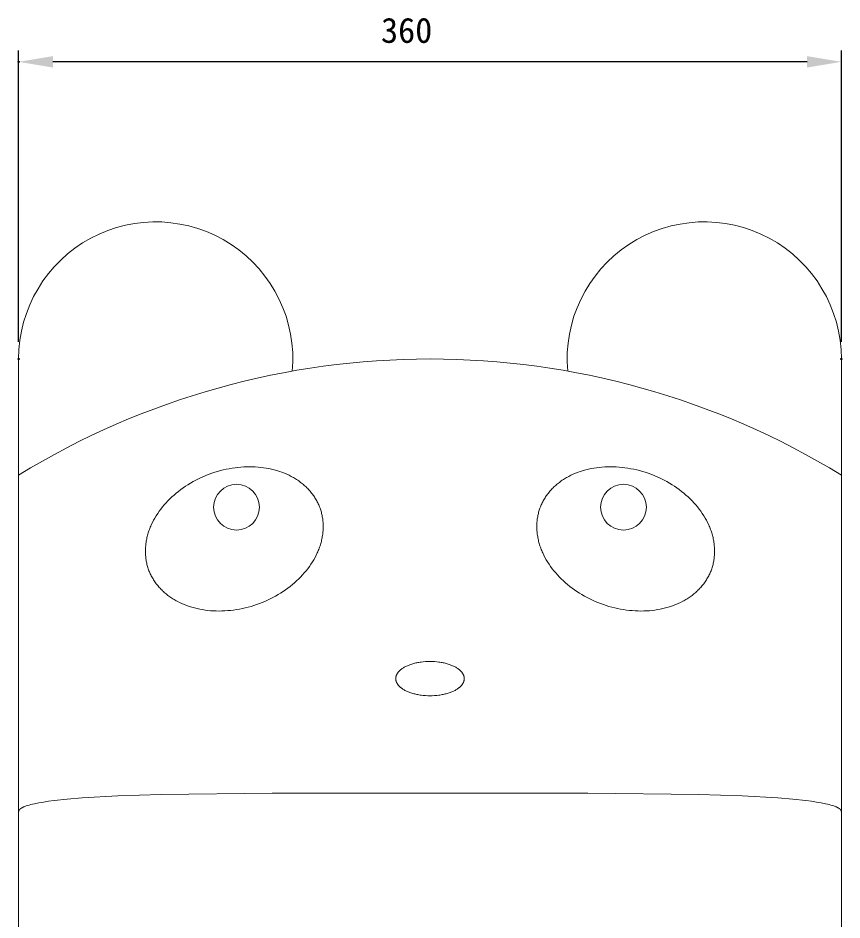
# Model space of a CAD drawing. Units: millimetres, scale not verified. Extents: x -203 to 203, y -143 to 143.
# Drawn here: x -122 to -50, y -61.1 to 17.8 of the extents above; entities that cross this region are included whole.
import ezdxf
from ezdxf.enums import TextEntityAlignment as Align

# ---------------------------------------------------------------- set-up
doc = ezdxf.new("R2010")
doc.units = ezdxf.units.MM
doc.header["$LTSCALE"] = 0.5
doc.header["$PDMODE"] = 32
doc.header["$PDSIZE"] = 0.1
doc.layers.add('0-1_DIMENSION_LINES$02_DIMENSI', color=7, linetype='Continuous', lineweight=25)
doc.layers.add('0-8_DIMENSION_LINES$03_LINES', color=7, linetype='Continuous', lineweight=18)
doc.layers.add('0-2_DEFPOINTS', color=7, linetype='Continuous')
doc.styles.add('ＭＳ ゴシック', font='')
doc.styles.get('ＭＳ ゴシック').set_extended_font_data('MS Gothic')

# ---------------------------------------------------------------- blocks, each defined once
blk = doc.blocks.new('D5')
at = {"layer": '0-1_DIMENSION_LINES$02_DIMENSI'}
for p, q in [((616, 919), (616, 970)), ((760, 919), (760, 970)), ((754, 968), (622, 968))]:
    blk.add_line(p, q, dxfattribs=at)
for points in [[(622, 969), (622, 967), (616, 968)], [(754, 967), (754, 969), (760, 968)]]:
    blk.add_solid(points, dxfattribs=at)
at = {"layer": '0-2_DEFPOINTS'}
for p in [(616, 968), (616, 916), (760, 916)]:
    blk.add_point(p, dxfattribs=at)
at = {"layer": '0-1_DIMENSION_LINES$02_DIMENSI', "style": 'ＭＳ ゴシック'}
blk.add_text('360', height=4.399, dxfattribs=at).set_placement((679.429, 970), align=Align.BOTTOM_LEFT)

msp = doc.modelspace()

# ---------------------------------------------------------------- linework, layer by layer
at = {"layer": '0-8_DIMENSION_LINES$03_LINES'}
for p, q in [((-50, -12), (-50, -51.6184)), ((-122, -90.1333), (-122, -51.6184))]:
    msp.add_line(p, q, dxfattribs=at)
for points in [[(-122, -12), (-122, -51.6184), (-121.9997, -51.6058), (-121.9986, -51.5932), (-121.997, -51.5807), (-121.9946, -51.5682), (-121.9915, -51.5558), (-121.9878, -51.5434), (-121.9834, -51.5311), (-121.9783, -51.5189), (-121.9726, -51.5066), (-121.9661, -51.4945), (-121.959, -51.4823), (-121.9512, -51.4703), (-121.9428, -51.4582), (-121.9336, -51.4462), (-121.9238, -51.4343), (-121.9133, -51.4224), (-121.9021, -51.4106), (-121.8903, -51.3988), (-121.8777, -51.3871), (-121.8645, -51.3754), (-121.8506, -51.3638), (-121.8361, -51.3522), (-121.8208, -51.3407), (-121.8049, -51.3292), (-121.7883, -51.3178), (-121.771, -51.3064), (-121.7531, -51.295), (-121.7345, -51.2838), (-121.6952, -51.2613), (-121.6532, -51.2391), (-121.6085, -51.2171), (-121.5611, -51.1952), (-121.5109, -51.1736), (-121.4581, -51.1522), (-121.4026, -51.1309), (-121.3443, -51.1099), (-121.2197, -51.0684), (-121.0842, -51.0277)], [(-107.8179, -23.433), (-107.612, -23.2849), (-107.4002, -23.1409), (-107.1824, -23.0008), (-106.9588, -22.8647), (-106.7311, -22.7337), (-106.5013, -22.609), (-106.2694, -22.4905), (-106.0354, -22.3782), (-105.7993, -22.2721), (-105.561, -22.1722), (-105.3207, -22.0786), (-105.0782, -21.9912), (-104.8336, -21.91), (-104.5869, -21.8351), (-104.3381, -21.7663), (-104.0871, -21.7038), (-103.8341, -21.6476), (-103.5789, -21.5975), (-103.3216, -21.5537), (-103.0622, -21.5161), (-102.8029, -21.485), (-102.5458, -21.4607), (-102.291, -21.4433), (-102.0384, -21.4326), (-101.7881, -21.4287), (-101.54, -21.4317), (-101.2941, -21.4414), (-101.0505, -21.458), (-100.8091, -21.4813), (-100.57, -21.5115), (-100.3332, -21.5484), (-100.0986, -21.5922), (-99.8662, -21.6427), (-99.6361, -21.7001), (-99.4082, -21.7643), (-99.1826, -21.8352), (-98.9611, -21.9124), (-98.7456, -21.9951), (-98.5361, -22.0834)], [(-98.5361, -22.0834), (-98.3326, -22.1772), (-98.1351, -22.2766), (-98.0386, -22.3284), (-97.9437, -22.3815), (-97.8502, -22.4361), (-97.7582, -22.492), (-97.6677, -22.5493), (-97.5787, -22.6081), (-97.4913, -22.6682), (-97.4053, -22.7297), (-97.3208, -22.7926), (-97.2378, -22.8569), (-97.1564, -22.9225), (-97.0764, -22.9896), (-96.9979, -23.058), (-96.921, -23.1279), (-96.8455, -23.1991), (-96.7715, -23.2717), (-96.6991, -23.3457), (-96.6281, -23.4211), (-96.5587, -23.4979), (-96.4907, -23.5761), (-96.4243, -23.6557), (-96.3593, -23.7366), (-96.2961, -23.8186), (-96.235, -23.9013), (-96.1759, -23.9847), (-96.1188, -24.0689), (-96.0638, -24.1537), (-96.0108, -24.2392), (-95.9599, -24.3255), (-95.911, -24.4124), (-95.8641, -24.5), (-95.8193, -24.5884), (-95.7765, -24.6775), (-95.7357, -24.7672), (-95.697, -24.8577), (-95.6604, -24.9489), (-95.6257, -25.0408)], [(-73.4639, -22.0834), (-73.6674, -22.1772), (-73.8649, -22.2766), (-73.9614, -22.3284), (-74.0563, -22.3815), (-74.1498, -22.4361), (-74.2418, -22.492), (-74.3323, -22.5493), (-74.4213, -22.6081), (-74.5087, -22.6682), (-74.5947, -22.7297), (-74.6792, -22.7926), (-74.7622, -22.8569), (-74.8436, -22.9225), (-74.9236, -22.9896), (-75.0021, -23.058), (-75.079, -23.1279), (-75.1545, -23.1991), (-75.2285, -23.2717), (-75.3009, -23.3457), (-75.3719, -23.4211), (-75.4413, -23.4979), (-75.5093, -23.5761), (-75.5757, -23.6557), (-75.6407, -23.7366), (-75.7039, -23.8186), (-75.765, -23.9013), (-75.8241, -23.9847), (-75.8812, -24.0689), (-75.9362, -24.1537), (-75.9892, -24.2392), (-76.0401, -24.3255), (-76.089, -24.4124), (-76.1359, -24.5), (-76.1807, -24.5884), (-76.2235, -24.6775), (-76.2643, -24.7672), (-76.303, -24.8577), (-76.3396, -24.9489), (-76.3743, -25.0408)], [(-64.1821, -23.433), (-64.388, -23.2849), (-64.5998, -23.1409), (-64.8176, -23.0008), (-65.0412, -22.8647), (-65.2689, -22.7337), (-65.4987, -22.609), (-65.7306, -22.4905), (-65.9646, -22.3782), (-66.2007, -22.2721), (-66.439, -22.1722), (-66.6793, -22.0786), (-66.9218, -21.9912), (-67.1664, -21.91), (-67.4131, -21.8351), (-67.6619, -21.7663), (-67.9129, -21.7038), (-68.1659, -21.6476), (-68.4211, -21.5975), (-68.6784, -21.5537), (-68.9378, -21.5161), (-69.1971, -21.485), (-69.4542, -21.4607), (-69.709, -21.4433), (-69.9616, -21.4326), (-70.2119, -21.4287), (-70.46, -21.4317), (-70.7059, -21.4414), (-70.9495, -21.458), (-71.1909, -21.4813), (-71.43, -21.5115), (-71.6668, -21.5484), (-71.9014, -21.5922), (-72.1338, -21.6427), (-72.3639, -21.7001), (-72.5918, -21.7643), (-72.8174, -21.8352), (-73.0389, -21.9124), (-73.2544, -21.9951), (-73.4639, -22.0834)], [(-110.9014, -28.7697), (-110.8993, -28.6656), (-110.8952, -28.5616), (-110.8891, -28.4578), (-110.8809, -28.3541), (-110.8707, -28.2507), (-110.8585, -28.1473), (-110.8443, -28.0442), (-110.828, -27.9412), (-110.8097, -27.8384), (-110.7893, -27.7357), (-110.7669, -27.6333), (-110.7425, -27.531), (-110.7161, -27.4288), (-110.6876, -27.3268), (-110.6572, -27.225), (-110.6246, -27.1234), (-110.5901, -27.0219), (-110.5535, -26.9206), (-110.5149, -26.8194), (-110.4742, -26.7185), (-110.4315, -26.6176), (-110.3868, -26.517), (-110.2913, -26.3162), (-110.1877, -26.1161), (-110.076, -25.9166), (-109.9561, -25.7179), (-109.8281, -25.5197), (-109.6931, -25.324), (-109.5522, -25.1321), (-109.4053, -24.9443), (-109.2526, -24.7605), (-109.094, -24.5806), (-108.9294, -24.4047), (-108.7589, -24.2328), (-108.5826, -24.0649), (-108.4003, -23.9009), (-108.2121, -23.741), (-108.018, -23.585), (-107.8179, -23.433)], [(-61.0986, -28.7697), (-61.1007, -28.6656), (-61.1048, -28.5616), (-61.1109, -28.4578), (-61.1191, -28.3541), (-61.1293, -28.2507), (-61.1415, -28.1473), (-61.1557, -28.0442), (-61.172, -27.9412), (-61.1903, -27.8384), (-61.2107, -27.7357), (-61.2331, -27.6333), (-61.2575, -27.531), (-61.2839, -27.4288), (-61.3124, -27.3268), (-61.3428, -27.225), (-61.3754, -27.1234), (-61.4099, -27.0219), (-61.4465, -26.9206), (-61.4851, -26.8194), (-61.5258, -26.7185), (-61.5685, -26.6176), (-61.6132, -26.517), (-61.7087, -26.3162), (-61.8123, -26.1161), (-61.924, -25.9166), (-62.0439, -25.7179), (-62.1719, -25.5197), (-62.3069, -25.324), (-62.4478, -25.1321), (-62.5947, -24.9443), (-62.7474, -24.7605), (-62.906, -24.5806), (-63.0706, -24.4047), (-63.2411, -24.2328), (-63.4174, -24.0649), (-63.5997, -23.9009), (-63.7879, -23.741), (-63.982, -23.585), (-64.1821, -23.433)], [(-95.6257, -25.0408), (-95.5931, -25.1333), (-95.5626, -25.2266), (-95.5341, -25.3206), (-95.5076, -25.4153), (-95.4831, -25.5108), (-95.4607, -25.6069), (-95.4404, -25.7037), (-95.4221, -25.8012), (-95.4058, -25.8995), (-95.3916, -25.9984), (-95.3794, -26.0981), (-95.3692, -26.1984), (-95.3611, -26.2995), (-95.355, -26.4012), (-95.3509, -26.5037), (-95.3489, -26.6069), (-95.349, -26.7108), (-95.351, -26.8149), (-95.3551, -26.9189), (-95.3613, -27.0227), (-95.3694, -27.1264), (-95.3796, -27.2298), (-95.3918, -27.3332), (-95.4061, -27.4363), (-95.4224, -27.5393), (-95.4407, -27.6421), (-95.461, -27.7448), (-95.4834, -27.8472), (-95.5078, -27.9496), (-95.5342, -28.0517), (-95.5627, -28.1537), (-95.5932, -28.2555), (-95.6257, -28.3571), (-95.6603, -28.4586), (-95.6969, -28.5599), (-95.7355, -28.6611), (-95.7761, -28.7621), (-95.8188, -28.8629), (-95.8635, -28.9635)], [(-76.3743, -25.0408), (-76.4069, -25.1333), (-76.4374, -25.2266), (-76.4659, -25.3206), (-76.4924, -25.4153), (-76.5169, -25.5108), (-76.5393, -25.6069), (-76.5596, -25.7037), (-76.5779, -25.8012), (-76.5942, -25.8995), (-76.6084, -25.9984), (-76.6206, -26.0981), (-76.6308, -26.1984), (-76.6389, -26.2995), (-76.645, -26.4012), (-76.6491, -26.5037), (-76.6511, -26.6069), (-76.651, -26.7108), (-76.649, -26.8149), (-76.6449, -26.9189), (-76.6387, -27.0227), (-76.6306, -27.1264), (-76.6204, -27.2298), (-76.6082, -27.3332), (-76.5939, -27.4363), (-76.5776, -27.5393), (-76.5593, -27.6421), (-76.539, -27.7448), (-76.5166, -27.8472), (-76.4922, -27.9496), (-76.4658, -28.0517), (-76.4373, -28.1537), (-76.4068, -28.2555), (-76.3743, -28.3571), (-76.3397, -28.4586), (-76.3031, -28.5599), (-76.2645, -28.6611), (-76.2239, -28.7621), (-76.1812, -28.8629), (-76.1365, -28.9635)], [(-109.7596, -31.9044), (-109.8261, -31.8248), (-109.891, -31.7439), (-109.9542, -31.6619), (-110.0154, -31.5792), (-110.0745, -31.4958), (-110.1315, -31.4117), (-110.1865, -31.3268), (-110.2395, -31.2413), (-110.2905, -31.1551), (-110.3394, -31.0681), (-110.3863, -30.9805), (-110.4311, -30.8921), (-110.4739, -30.803), (-110.5146, -30.7133), (-110.5533, -30.6228), (-110.59, -30.5316), (-110.6246, -30.4398), (-110.6572, -30.3472), (-110.6878, -30.2539), (-110.7163, -30.1599), (-110.7428, -30.0652), (-110.7672, -29.9697), (-110.7896, -29.8736), (-110.81, -29.7768), (-110.8283, -29.6793), (-110.8446, -29.581), (-110.8588, -29.4821), (-110.871, -29.3825), (-110.8812, -29.2821), (-110.8893, -29.181), (-110.8954, -29.0793), (-110.8994, -28.9768), (-110.9014, -28.8736), (-110.9014, -28.7697)], [(-95.8635, -28.9635), (-95.959, -29.1643), (-96.0626, -29.3644), (-96.1744, -29.5639), (-96.2943, -29.7626), (-96.4223, -29.9608), (-96.5573, -30.1566), (-96.6982, -30.3484), (-96.845, -30.5362), (-96.9977, -30.72), (-97.1564, -30.8999), (-97.3209, -31.0758), (-97.4914, -31.2477), (-97.6678, -31.4156), (-97.8501, -31.5796), (-98.0383, -31.7396), (-98.2324, -31.8955), (-98.4324, -32.0476), (-98.6383, -32.1956), (-98.8502, -32.3396), (-99.0679, -32.4797), (-99.2916, -32.6158), (-99.5193, -32.7468), (-99.749, -32.8715), (-99.9809, -32.9901), (-100.215, -33.1024), (-100.4511, -33.2084), (-100.6893, -33.3083), (-100.9297, -33.4019), (-101.1722, -33.4893), (-101.4168, -33.5705), (-101.6635, -33.6454), (-101.9123, -33.7142), (-102.1632, -33.7767), (-102.4163, -33.8329), (-102.6714, -33.883), (-102.9287, -33.9268), (-103.1881, -33.9644), (-103.4474, -33.9955), (-103.7045, -34.0198)], [(-76.1365, -28.9635), (-76.041, -29.1643), (-75.9374, -29.3644), (-75.8256, -29.5639), (-75.7057, -29.7626), (-75.5777, -29.9608), (-75.4427, -30.1566), (-75.3018, -30.3484), (-75.155, -30.5362), (-75.0023, -30.72), (-74.8436, -30.8999), (-74.6791, -31.0758), (-74.5086, -31.2477), (-74.3322, -31.4156), (-74.1499, -31.5796), (-73.9617, -31.7396), (-73.7676, -31.8955), (-73.5676, -32.0476), (-73.3617, -32.1956), (-73.1498, -32.3396), (-72.9321, -32.4797), (-72.7084, -32.6158), (-72.4807, -32.7468), (-72.251, -32.8715), (-72.0191, -32.9901), (-71.785, -33.1024), (-71.5489, -33.2084), (-71.3107, -33.3083), (-71.0703, -33.4019), (-70.8278, -33.4893), (-70.5832, -33.5705), (-70.3365, -33.6454), (-70.0877, -33.7142), (-69.8368, -33.7767), (-69.5837, -33.8329), (-69.3286, -33.883), (-69.0713, -33.9268), (-68.8119, -33.9644), (-68.5526, -33.9955), (-68.2955, -34.0198)], [(-62.2404, -31.9044), (-62.1739, -31.8248), (-62.109, -31.7439), (-62.0458, -31.6619), (-61.9846, -31.5792), (-61.9255, -31.4958), (-61.8685, -31.4117), (-61.8135, -31.3268), (-61.7605, -31.2413), (-61.7095, -31.1551), (-61.6606, -31.0681), (-61.6137, -30.9805), (-61.5689, -30.8921), (-61.5261, -30.803), (-61.4854, -30.7133), (-61.4467, -30.6228), (-61.41, -30.5316), (-61.3754, -30.4398), (-61.3428, -30.3472), (-61.3122, -30.2539), (-61.2837, -30.1599), (-61.2572, -30.0652), (-61.2328, -29.9697), (-61.2104, -29.8736), (-61.19, -29.7768), (-61.1717, -29.6793), (-61.1554, -29.581), (-61.1412, -29.4821), (-61.129, -29.3825), (-61.1188, -29.2821), (-61.1107, -29.181), (-61.1046, -29.0793), (-61.1006, -28.9768), (-61.0986, -28.8736), (-61.0986, -28.7697)], [(-103.7045, -34.0198), (-103.9594, -34.0372), (-104.212, -34.0479), (-104.4623, -34.0518), (-104.7104, -34.0488), (-104.9562, -34.0391), (-105.1998, -34.0225), (-105.4412, -33.9992), (-105.6803, -33.969), (-105.9172, -33.9321), (-106.1518, -33.8883), (-106.3842, -33.8378), (-106.6143, -33.7804), (-106.8422, -33.7162), (-107.0678, -33.6453), (-107.2893, -33.5681), (-107.5048, -33.4854), (-107.7143, -33.3971), (-107.9178, -33.3033), (-108.1152, -33.2039), (-108.2117, -33.1522), (-108.3067, -33.099), (-108.4002, -33.0444), (-108.4922, -32.9885), (-108.5826, -32.9312), (-108.6716, -32.8724), (-108.7591, -32.8123), (-108.8451, -32.7508), (-108.9295, -32.6879), (-109.0125, -32.6236), (-109.094, -32.558), (-109.1739, -32.4909), (-109.2524, -32.4225), (-109.3294, -32.3526), (-109.4048, -32.2814), (-109.4788, -32.2088), (-109.5513, -32.1348), (-109.6222, -32.0594), (-109.6917, -31.9826), (-109.7596, -31.9044)], [(-68.2955, -34.0198), (-68.0406, -34.0372), (-67.788, -34.0479), (-67.5377, -34.0518), (-67.2896, -34.0488), (-67.0438, -34.0391), (-66.8002, -34.0225), (-66.5588, -33.9992), (-66.3197, -33.969), (-66.0828, -33.9321), (-65.8482, -33.8883), (-65.6158, -33.8378), (-65.3857, -33.7804), (-65.1578, -33.7162), (-64.9322, -33.6453), (-64.7107, -33.5681), (-64.4952, -33.4854), (-64.2857, -33.3971), (-64.0822, -33.3033), (-63.8848, -33.2039), (-63.7883, -33.1522), (-63.6933, -33.099), (-63.5998, -33.0444), (-63.5078, -32.9885), (-63.4174, -32.9312), (-63.3284, -32.8724), (-63.2409, -32.8123), (-63.1549, -32.7508), (-63.0705, -32.6879), (-62.9875, -32.6236), (-62.906, -32.558), (-62.8261, -32.4909), (-62.7476, -32.4225), (-62.6706, -32.3526), (-62.5952, -32.2814), (-62.5212, -32.2088), (-62.4487, -32.1348), (-62.3778, -32.0594), (-62.3083, -31.9826), (-62.2404, -31.9044)], [(-88.2553, -38.9752), (-88.1901, -38.9392), (-88.1226, -38.9043), (-88.0528, -38.8705), (-87.9807, -38.8379), (-87.9064, -38.8065), (-87.8297, -38.7762), (-87.7507, -38.7471), (-87.6694, -38.7191), (-87.5859, -38.6922), (-87.5, -38.6665)], [(-87.5, -38.6665), (-87.4126, -38.6422), (-87.3243, -38.6194), (-87.2352, -38.5982), (-87.1452, -38.5786), (-87.0544, -38.5606), (-86.9627, -38.5441), (-86.8703, -38.5292), (-86.7769, -38.5158), (-86.5877, -38.4938), (-86.3952, -38.4781), (-86.1993, -38.4687), (-86, -38.4656), (-85.8007, -38.4687), (-85.6048, -38.4781), (-85.4123, -38.4938), (-85.2231, -38.5158), (-85.1297, -38.5292), (-85.0373, -38.5441), (-84.9456, -38.5606), (-84.8548, -38.5786), (-84.7648, -38.5982), (-84.6757, -38.6194), (-84.5874, -38.6422), (-84.5, -38.6665), (-84.4141, -38.6922), (-84.3306, -38.7191), (-84.2493, -38.7471), (-84.1703, -38.7762), (-84.0936, -38.8065), (-84.0193, -38.8379), (-83.9472, -38.8705), (-83.8774, -38.9043), (-83.8099, -38.9392), (-83.7447, -38.9752), (-83.6819, -39.0124), (-83.6213, -39.0507), (-83.563, -39.0902), (-83.507, -39.1308), (-83.4533, -39.1726)], [(-89, -39.9656), (-88.9996, -39.9405), (-88.9984, -39.9155), (-88.9965, -39.8907), (-88.9937, -39.8659), (-88.9902, -39.8413), (-88.9859, -39.8167), (-88.9808, -39.7923), (-88.9749, -39.768), (-88.9682, -39.7437), (-88.9607, -39.7196), (-88.9525, -39.6956), (-88.9435, -39.6717), (-88.9337, -39.6479), (-88.9231, -39.6242), (-88.9117, -39.6006), (-88.8995, -39.5771), (-88.8866, -39.5537), (-88.8728, -39.5304), (-88.8583, -39.5073), (-88.843, -39.4842), (-88.8269, -39.4612), (-88.81, -39.4384), (-88.7924, -39.4156), (-88.7739, -39.393), (-88.7547, -39.3704), (-88.7347, -39.348), (-88.7139, -39.3257), (-88.6923, -39.3034), (-88.6699, -39.2813), (-88.6467, -39.2593), (-88.6228, -39.2374), (-88.5981, -39.2156), (-88.5727, -39.194), (-88.5467, -39.1726), (-88.493, -39.1308), (-88.437, -39.0902), (-88.3787, -39.0507), (-88.3181, -39.0124), (-88.2553, -38.9752)], [(-83.4533, -39.1726), (-83.4273, -39.194), (-83.4019, -39.2156), (-83.3772, -39.2374), (-83.3533, -39.2593), (-83.3301, -39.2813), (-83.3077, -39.3034), (-83.2861, -39.3257), (-83.2653, -39.348), (-83.2453, -39.3704), (-83.2261, -39.393), (-83.2076, -39.4156), (-83.19, -39.4384), (-83.1731, -39.4612), (-83.157, -39.4842), (-83.1417, -39.5073), (-83.1272, -39.5304), (-83.1134, -39.5537), (-83.1005, -39.5771), (-83.0883, -39.6006), (-83.0769, -39.6242), (-83.0663, -39.6479), (-83.0565, -39.6717), (-83.0475, -39.6956), (-83.0393, -39.7196), (-83.0318, -39.7437), (-83.0251, -39.768), (-83.0192, -39.7923), (-83.0141, -39.8167), (-83.0098, -39.8413), (-83.0063, -39.8659), (-83.0035, -39.8907), (-83.0016, -39.9155), (-83.0004, -39.9405), (-83, -39.9656), (-83.0004, -39.9906), (-83.0016, -40.0156), (-83.0035, -40.0405), (-83.0063, -40.0652), (-83.0098, -40.0899)], [(-88.2553, -40.9559), (-88.3181, -40.9187), (-88.3787, -40.8804), (-88.437, -40.8409), (-88.493, -40.8003), (-88.5467, -40.7585), (-88.5727, -40.7372), (-88.5981, -40.7156), (-88.6228, -40.6938), (-88.6467, -40.6718), (-88.6699, -40.6498), (-88.6923, -40.6277), (-88.7139, -40.6055), (-88.7347, -40.5831), (-88.7547, -40.5607), (-88.7739, -40.5382), (-88.7924, -40.5155), (-88.81, -40.4928), (-88.8269, -40.4699), (-88.843, -40.4469), (-88.8583, -40.4239), (-88.8728, -40.4007), (-88.8866, -40.3774), (-88.8995, -40.354), (-88.9117, -40.3305), (-88.9231, -40.3069), (-88.9337, -40.2832), (-88.9435, -40.2594), (-88.9525, -40.2355), (-88.9607, -40.2115), (-88.9682, -40.1874), (-88.9749, -40.1632), (-88.9808, -40.1388), (-88.9859, -40.1144), (-88.9902, -40.0899), (-88.9937, -40.0652), (-88.9965, -40.0405), (-88.9984, -40.0156), (-88.9996, -39.9906), (-89, -39.9656)], [(-83.0098, -40.0899), (-83.0141, -40.1144), (-83.0192, -40.1388), (-83.0251, -40.1632), (-83.0318, -40.1874), (-83.0393, -40.2115), (-83.0475, -40.2355), (-83.0565, -40.2594), (-83.0663, -40.2832), (-83.0769, -40.3069), (-83.0883, -40.3305), (-83.1005, -40.354), (-83.1134, -40.3774), (-83.1272, -40.4007), (-83.1417, -40.4239), (-83.157, -40.4469), (-83.1731, -40.4699), (-83.19, -40.4928), (-83.2076, -40.5155), (-83.2261, -40.5382), (-83.2453, -40.5607), (-83.2653, -40.5831), (-83.2861, -40.6055), (-83.3077, -40.6277), (-83.3301, -40.6498), (-83.3533, -40.6718), (-83.3772, -40.6938), (-83.4019, -40.7156), (-83.4273, -40.7372), (-83.4533, -40.7585), (-83.507, -40.8003), (-83.563, -40.8409), (-83.6213, -40.8804), (-83.6819, -40.9187), (-83.7447, -40.9559), (-83.8099, -40.992), (-83.8774, -41.0269), (-83.9472, -41.0606), (-84.0193, -41.0932), (-84.0936, -41.1246)], [(-84.0936, -41.1246), (-84.1703, -41.1549), (-84.2493, -41.1841), (-84.3306, -41.2121), (-84.4141, -41.2389), (-84.5, -41.2646), (-84.5874, -41.2889), (-84.6757, -41.3117), (-84.7648, -41.3329), (-84.8548, -41.3525), (-84.9456, -41.3706), (-85.0373, -41.3871), (-85.1297, -41.402), (-85.2231, -41.4153), (-85.4123, -41.4373), (-85.6048, -41.453), (-85.8007, -41.4624), (-86, -41.4656), (-86.1993, -41.4624), (-86.3952, -41.453), (-86.5877, -41.4373), (-86.7769, -41.4153), (-86.8703, -41.402), (-86.9627, -41.3871), (-87.0544, -41.3706), (-87.1452, -41.3525), (-87.2352, -41.3329), (-87.3243, -41.3117), (-87.4126, -41.2889), (-87.5, -41.2646), (-87.5859, -41.2389), (-87.6694, -41.2121), (-87.7507, -41.1841), (-87.8297, -41.1549), (-87.9064, -41.1246), (-87.9807, -41.0932), (-88.0528, -41.0606), (-88.1226, -41.0269), (-88.1901, -40.992), (-88.2553, -40.9559)], [(-121.0842, -51.0277), (-120.9379, -50.9878), (-120.7807, -50.9487), (-120.6127, -50.9104), (-120.2442, -50.8361), (-119.8324, -50.765), (-119.3772, -50.697), (-118.8787, -50.6322), (-117.7515, -50.5121), (-116.4509, -50.4046), (-113.3296, -50.2276), (-109.5146, -50.1012), (-99.8038, -50), (-72.1962, -50), (-62.4854, -50.1012), (-58.6704, -50.2276), (-55.5491, -50.4046), (-54.2485, -50.5121), (-53.1213, -50.6322), (-52.6228, -50.697), (-52.1676, -50.765), (-51.7558, -50.8361), (-51.3873, -50.9104), (-51.2193, -50.9487), (-51.0621, -50.9878), (-50.9158, -51.0277), (-50.7803, -51.0684), (-50.6557, -51.1099), (-50.5974, -51.1309), (-50.5419, -51.1522), (-50.4891, -51.1736), (-50.4389, -51.1952), (-50.3915, -51.2171), (-50.3468, -51.2391), (-50.3048, -51.2613), (-50.2655, -51.2838), (-50.2469, -51.295), (-50.229, -51.3064), (-50.2117, -51.3178), (-50.1951, -51.3292)], [(-50.1951, -51.3292), (-50.1792, -51.3407), (-50.1639, -51.3522), (-50.1494, -51.3638), (-50.1355, -51.3754), (-50.1223, -51.3871), (-50.1097, -51.3988), (-50.0979, -51.4106), (-50.0867, -51.4224), (-50.0762, -51.4343), (-50.0664, -51.4462), (-50.0572, -51.4582), (-50.0488, -51.4703), (-50.041, -51.4823), (-50.0339, -51.4945), (-50.0274, -51.5066), (-50.0217, -51.5189), (-50.0166, -51.5311), (-50.0122, -51.5434), (-50.0085, -51.5558), (-50.0054, -51.5682), (-50.003, -51.5807), (-50.0014, -51.5932), (-50.0003, -51.6058), (-50, -51.6184), (-50, -90.1333)]]:
    msp.add_lwpolyline(points, dxfattribs=at)
for centre in [(-102.9321, -24.9656), (-69.0679, -24.9656)]:
    msp.add_circle(centre, 2, dxfattribs=at)
for centre, radius, start, end in [((-110.0008, -12), 11.9992, 354.92058, 180), ((-61.9992, -12), 11.9992, 360, 185.07942), ((-86, -80.855), 68.855, 58.47719, 121.52281)]:
    msp.add_arc(centre, radius, start, end, dxfattribs=at)

# ---------------------------------------------------------------- block references
at = {"layer": '0-1_DIMENSION_LINES$02_DIMENSI', "xscale": 0.5, "yscale": 0.5}
msp.add_blockref('D5', (-430, -470), dxfattribs=at)

doc.saveas('drawing.dxf')
